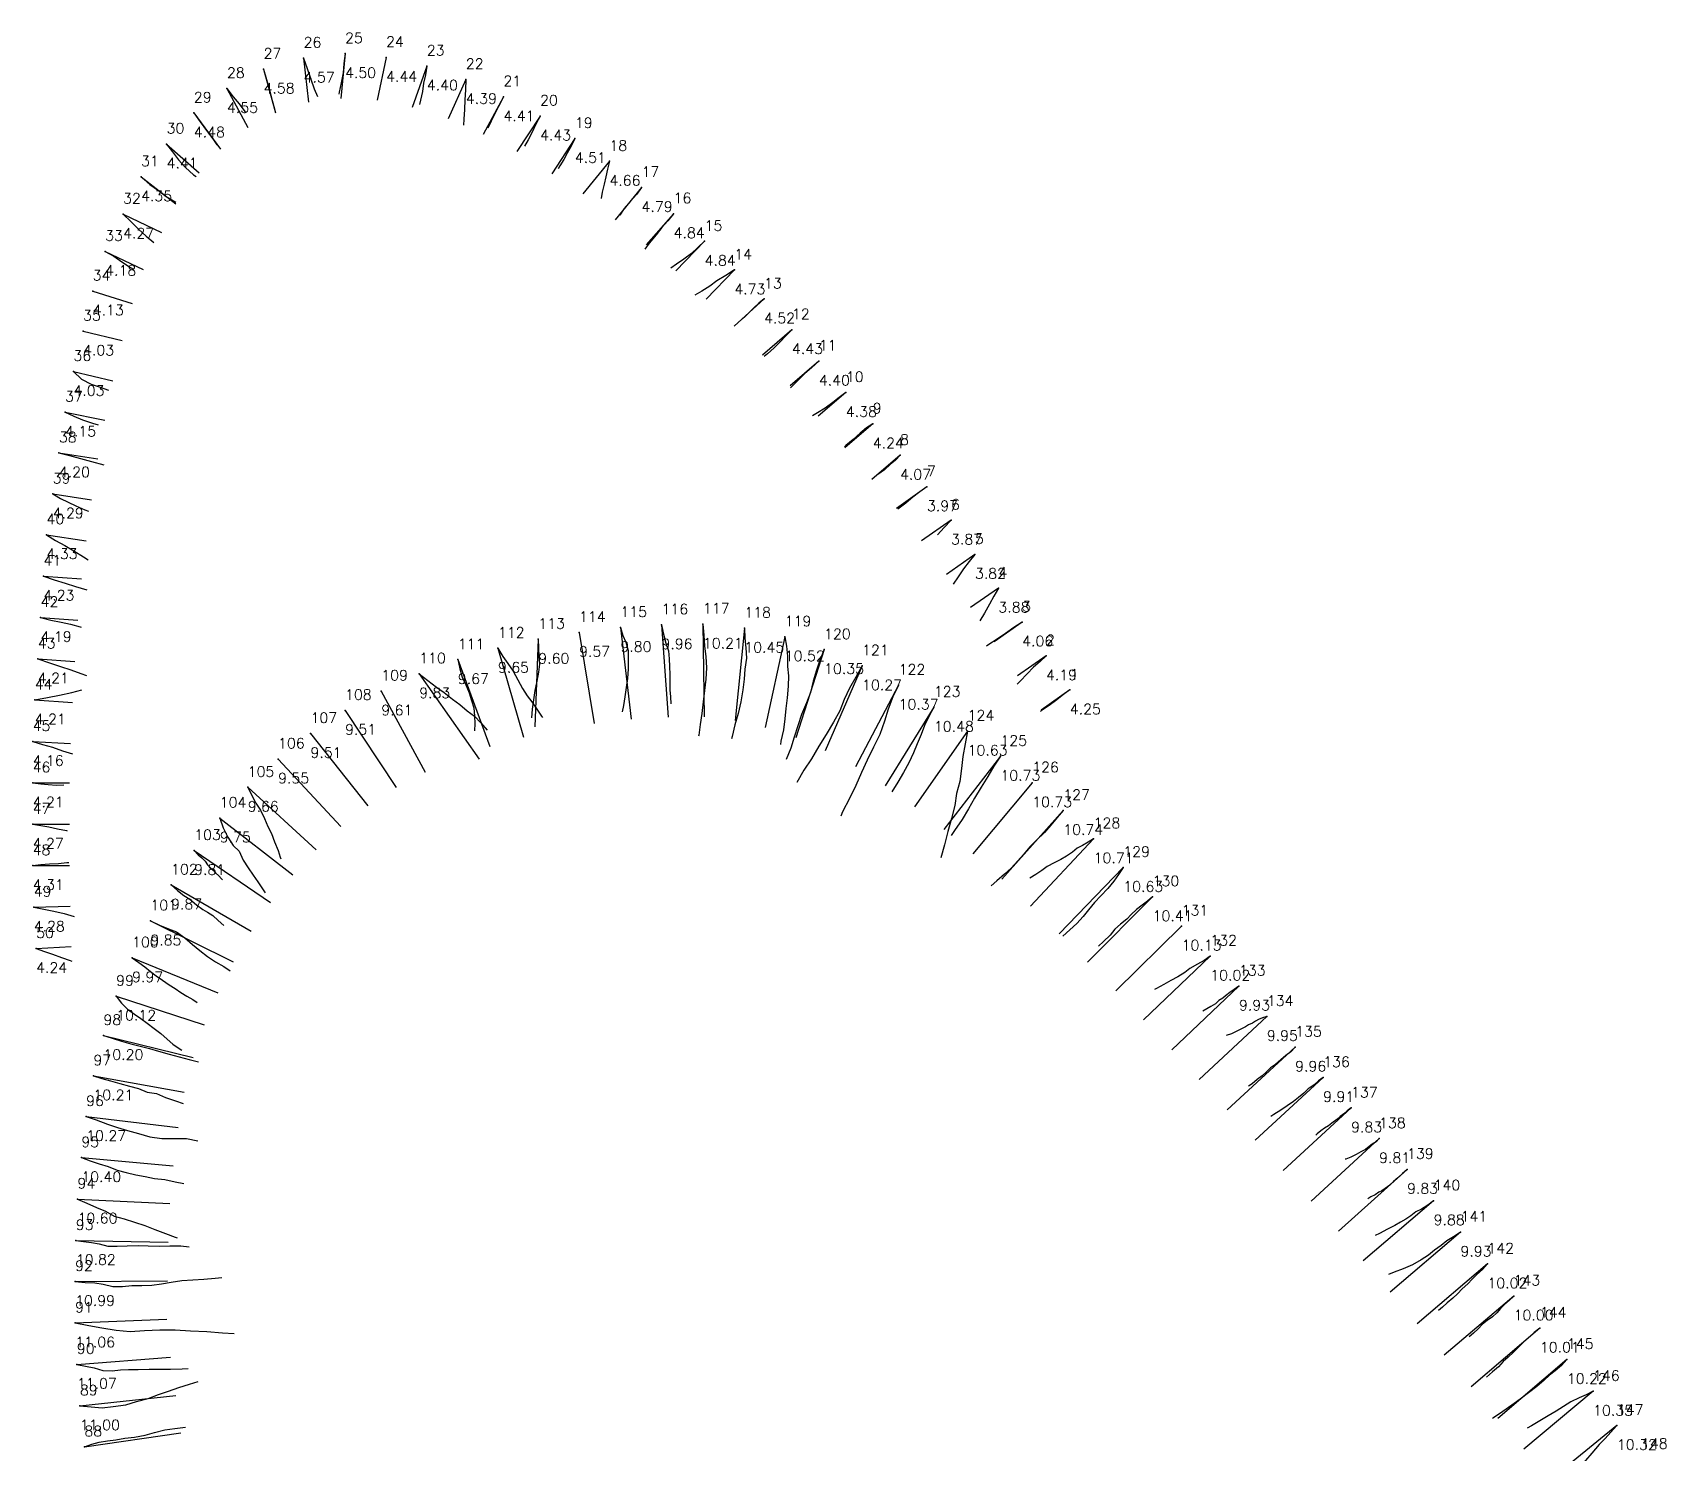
# Model space of a CAD drawing. Extents: x 748490 to 748571.2, y 8930346 to 8930429.3.
# Drawn here: x 748490.04 to 748537.37, y 8930388.13 to 8930429.3 of the extents above; entities that cross this region are included whole.
import ezdxf

# ---------------------------------------------------------------- set-up
doc = ezdxf.new("R2010")
doc.units = 0
for name, color, linetype in [('Hole', 7, 'Continuous'), ('Length', 7, 'Continuous'), ('Number', 7, 'Continuous'), ('Real Hole', 7, 'Continuous'), ('Theoretical Hole', 7, 'Continuous')]:
    doc.layers.add(name, color=color, linetype=linetype)
doc.styles.get("Standard").update_dxf_attribs({"font": 'simplex.shx'})

msp = doc.modelspace()

# ---------------------------------------------------------------- linework, layer by layer
at = {"layer": 'Hole', "color": 244, "true_color": 0x0a11ff}
for p in [(748497.89, 8930428.56, 189.59), (748499.09, 8930428.69, 189.51), (748500.28, 8930428.58, 189.49), (748496.73, 8930428.24, 189.58), (748501.46, 8930428.33, 189.48), (748495.67, 8930427.68, 189.57), (748502.59, 8930427.94, 189.52), (748503.68, 8930427.44, 189.57), (748494.71, 8930426.97, 189.52), (748504.74, 8930426.88, 189.63), (748505.75, 8930426.23, 189.77), (748493.92, 8930426.07, 189.48), (748506.75, 8930425.57, 189.95), (748493.18, 8930425.12, 189.46), (748507.68, 8930424.81, 190.13), (748492.66, 8930424.04, 189.43), (748508.61, 8930424.05, 190.23), (748492.14, 8930422.96, 189.37), (748509.51, 8930423.25, 190.26), (748510.37, 8930422.42, 190.2), (748491.78, 8930421.81, 189.37), (748511.23, 8930421.58, 190.02), (748491.5, 8930420.65, 189.31), (748512.04, 8930420.69, 189.98), (748512.82, 8930419.78, 190.01), (748491.22, 8930419.48, 189.34), (748513.6, 8930418.87, 190.03), (748490.98, 8930418.3, 189.5), (748514.38, 8930417.96, 189.92), (748490.8, 8930417.12, 189.62), (748515.17, 8930417.05, 189.78), (748490.62, 8930415.93, 189.75), (748515.95, 8930416.14, 189.71), (748516.65, 8930415.17, 189.67), (748490.44, 8930414.75, 189.82), (748517.34, 8930414.18, 189.68), (748490.35, 8930413.55, 189.78), (748518.02, 8930413.2, 189.77), (748490.27, 8930412.35, 189.8), (748507.07, 8930412.06, 189.43), (748508.26, 8930412.14, 189.59), (748509.46, 8930412.16, 189.85), (748510.66, 8930412.04, 190.1), (748518.71, 8930412.22, 189.99), (748504.69, 8930411.72, 189.22), (748505.87, 8930411.92, 189.19), (748511.83, 8930411.79, 190.17), (748490.19, 8930411.15, 189.85), (748502.36, 8930411.13, 189.3), (748503.52, 8930411.46, 189.27), (748512.97, 8930411.42, 190), (748519.4, 8930411.24, 190.16), (748501.24, 8930410.72, 189.46), (748514.07, 8930410.95, 189.92), (748500.14, 8930410.22, 189.23), (748515.13, 8930410.39, 190.02), (748520.09, 8930410.25, 190.25), (748490.1, 8930409.96, 189.88), (748499.09, 8930409.66, 189.13), (748516.15, 8930409.75, 190.13), (748490.04, 8930408.76, 189.87), (748498.09, 8930408.99, 189.15), (748517.13, 8930409.06, 190.28), (748497.15, 8930408.25, 189.17), (748518.08, 8930408.33, 190.39), (748490.04, 8930407.56, 190), (748496.27, 8930407.43, 189.28), (748519, 8930407.56, 190.39), (748490.04, 8930406.36, 190.1), (748495.46, 8930406.54, 189.37), (748519.9, 8930406.76, 190.4), (748520.78, 8930405.94, 190.37), (748494.72, 8930405.6, 189.44), (748490.04, 8930405.16, 190.18), (748521.64, 8930405.11, 190.28), (748494.05, 8930404.6, 189.5), (748490.07, 8930403.96, 190.2), (748522.49, 8930404.26, 190.06), (748493.45, 8930403.56, 189.48), (748523.33, 8930403.41, 189.76), (748490.14, 8930402.76, 190.24), (748524.16, 8930402.54, 189.66), (748492.92, 8930402.49, 189.6), (748524.99, 8930401.67, 189.56), (748492.46, 8930401.38, 189.76), (748525.8, 8930400.79, 189.58), (748492.09, 8930400.24, 189.84), (748526.62, 8930399.9, 189.6), (748491.8, 8930399.07, 189.85), (748527.43, 8930399.02, 189.55), (748491.59, 8930397.89, 189.91), (748528.24, 8930398.14, 189.46), (748529.05, 8930397.25, 189.44), (748491.45, 8930396.7, 190.05), (748529.86, 8930396.36, 189.46), (748491.34, 8930395.5, 190.25), (748530.63, 8930395.45, 189.51), (748531.41, 8930394.54, 189.56), (748491.29, 8930394.3, 190.49), (748532.19, 8930393.62, 189.65), (748491.27, 8930393.11, 190.66), (748532.95, 8930392.69, 189.64), (748491.27, 8930391.91, 190.73), (748533.71, 8930391.76, 189.66), (748491.32, 8930390.71, 190.73), (748534.49, 8930390.85, 189.88), (748535.25, 8930389.93, 190.01), (748491.41, 8930389.51, 190.64), (748535.94, 8930388.94, 190.01), (748491.54, 8930388.32, 190.48)]:
    msp.add_point(p, dxfattribs=at)
at = {"layer": 'Real Hole', "color": 1, "true_color": 0xff0000}
for points in [[(748497.89, 8930428.56, 189.59), (748497.993, 8930428.256, 188.643), (748498.095, 8930427.95, 187.696), (748498.196, 8930427.667, 186.743), (748498.289, 8930427.449, 185.874)], [(748499.09, 8930428.69, 189.51), (748499.057, 8930428.403, 188.552), (748499.037, 8930428.134, 187.59), (748498.977, 8930427.846, 186.634), (748498.918, 8930427.573, 185.674), (748498.906, 8930427.518, 185.482)], [(748496.73, 8930428.24, 189.58), (748496.819, 8930427.94, 188.63), (748496.899, 8930427.639, 187.68), (748496.978, 8930427.332, 186.731), (748497.047, 8930427.088, 185.973)], [(748501.46, 8930428.33, 189.48), (748501.423, 8930428.073, 188.514), (748501.362, 8930427.829, 187.546), (748501.336, 8930427.587, 186.577), (748501.277, 8930427.341, 185.609), (748501.245, 8930427.21, 185.127)], [(748495.67, 8930427.68, 189.57), (748495.847, 8930427.436, 188.617), (748496.026, 8930427.231, 187.654), (748496.187, 8930427.014, 186.691), (748496.204, 8930426.992, 186.595)], [(748502.59, 8930427.94, 189.52), (748502.58, 8930427.639, 188.566), (748502.566, 8930427.354, 187.608), (748502.554, 8930427.07, 186.649), (748502.536, 8930426.792, 185.689), (748502.523, 8930426.613, 185.116)], [(748503.68, 8930427.44, 189.57), (748503.534, 8930427.154, 188.623), (748503.394, 8930426.876, 187.673), (748503.265, 8930426.609, 186.718), (748503.227, 8930426.527, 186.431)], [(748494.71, 8930426.97, 189.52), (748494.89, 8930426.708, 188.572), (748495.079, 8930426.465, 187.62), (748495.256, 8930426.219, 186.667), (748495.373, 8930426.047, 185.999)], [(748504.74, 8930426.88, 189.63), (748504.621, 8930426.646, 188.665), (748504.515, 8930426.417, 187.698), (748504.4, 8930426.188, 186.731), (748504.292, 8930426.007, 185.959)], [(748505.75, 8930426.23, 189.77), (748505.641, 8930426.012, 188.8), (748505.526, 8930425.801, 187.829), (748505.429, 8930425.623, 186.85), (748505.317, 8930425.439, 185.874), (748505.268, 8930425.348, 185.385)], [(748493.92, 8930426.07, 189.48), (748494.094, 8930425.842, 188.522), (748494.268, 8930425.611, 187.565), (748494.47, 8930425.386, 186.612), (748494.702, 8930425.179, 185.661), (748494.774, 8930425.125, 185.375)], [(748506.75, 8930425.57, 189.95), (748506.695, 8930425.34, 188.978), (748506.642, 8930425.118, 188.005), (748506.595, 8930424.91, 187.028), (748506.537, 8930424.672, 186.058), (748506.507, 8930424.488, 185.178)], [(748493.18, 8930425.12, 189.46), (748493.434, 8930424.895, 188.519), (748493.688, 8930424.725, 187.567), (748493.911, 8930424.552, 186.608), (748494.192, 8930424.383, 185.663)], [(748507.68, 8930424.81, 190.13), (748507.536, 8930424.611, 189.161), (748507.365, 8930424.414, 188.195), (748507.181, 8930424.199, 187.236), (748507.05, 8930424.008, 186.366)], [(748492.66, 8930424.04, 189.43), (748492.884, 8930423.823, 188.48), (748493.11, 8930423.601, 187.531), (748493.329, 8930423.402, 186.576), (748493.553, 8930423.215, 185.725)], [(748508.61, 8930424.05, 190.23), (748508.444, 8930423.848, 189.265), (748508.266, 8930423.653, 188.3), (748508.102, 8930423.434, 187.339), (748507.898, 8930423.196, 186.389), (748507.777, 8930423.026, 185.617)], [(748492.14, 8930422.96, 189.37), (748492.391, 8930422.821, 188.412), (748492.628, 8930422.66, 187.454), (748492.879, 8930422.49, 186.501), (748492.958, 8930422.443, 186.216)], [(748509.51, 8930423.25, 190.26), (748509.309, 8930423.074, 189.296), (748509.124, 8930422.9, 188.329), (748508.905, 8930422.735, 187.367), (748508.692, 8930422.588, 186.402), (748508.526, 8930422.476, 185.731)], [(748510.37, 8930422.42, 190.2), (748510.124, 8930422.258, 189.244), (748509.866, 8930422.103, 188.291), (748509.655, 8930421.952, 187.325), (748509.425, 8930421.808, 186.362), (748509.23, 8930421.694, 185.595)], [(748511.23, 8930421.58, 190.02), (748511.081, 8930421.457, 189.039), (748510.935, 8930421.322, 188.059), (748510.799, 8930421.188, 187.077), (748510.67, 8930421.065, 186.093), (748510.607, 8930421.008, 185.601)], [(748512.04, 8930420.69, 189.98), (748511.861, 8930420.511, 189.013), (748511.688, 8930420.328, 188.045), (748511.52, 8930420.165, 187.073), (748511.331, 8930419.993, 186.106), (748511.237, 8930419.916, 185.621)], [(748512.82, 8930419.78, 190.01), (748512.614, 8930419.596, 189.049), (748512.406, 8930419.412, 188.088), (748512.204, 8930419.212, 187.13), (748512.017, 8930419.023, 186.165), (748511.998, 8930419.005, 186.069)], [(748491.22, 8930419.48, 189.34), (748491.45, 8930419.252, 188.394), (748491.737, 8930419.112, 187.446), (748491.998, 8930419.028, 186.485), (748492.239, 8930418.941, 185.622)], [(748513.6, 8930418.87, 190.03), (748513.405, 8930418.726, 189.06), (748513.225, 8930418.579, 188.087), (748513.005, 8930418.417, 187.125), (748512.783, 8930418.281, 186.16), (748512.639, 8930418.194, 185.48)], [(748490.98, 8930418.3, 189.5), (748491.232, 8930418.187, 188.539), (748491.486, 8930418.077, 187.578), (748491.777, 8930417.985, 186.626), (748491.941, 8930417.933, 186.051)], [(748514.38, 8930417.96, 189.92), (748514.195, 8930417.844, 188.944), (748514.018, 8930417.687, 187.973), (748513.812, 8930417.51, 187.01), (748513.604, 8930417.331, 186.049), (748513.563, 8930417.296, 185.856)], [(748490.8, 8930417.12, 189.62), (748491.106, 8930417.041, 188.671), (748491.422, 8930416.961, 187.726), (748491.74, 8930416.867, 186.782), (748492.106, 8930416.775, 185.856)], [(748515.17, 8930417.05, 189.78), (748515.035, 8930416.909, 188.799), (748514.884, 8930416.779, 187.819), (748514.725, 8930416.631, 186.843), (748514.558, 8930416.513, 185.864), (748514.543, 8930416.5, 185.766)], [(748490.62, 8930415.93, 189.75), (748490.844, 8930415.802, 188.784), (748491.066, 8930415.689, 187.815), (748491.286, 8930415.589, 186.845), (748491.552, 8930415.471, 185.888), (748491.657, 8930415.427, 185.505)], [(748515.95, 8930416.14, 189.71), (748515.748, 8930415.99, 188.742), (748515.54, 8930415.835, 187.776), (748515.335, 8930415.667, 186.812), (748515.105, 8930415.487, 185.856)], [(748516.65, 8930415.17, 189.67), (748516.451, 8930414.959, 188.713), (748516.258, 8930414.75, 187.754)], [(748490.44, 8930414.75, 189.82), (748490.706, 8930414.58, 188.871), (748490.974, 8930414.433, 187.919), (748491.234, 8930414.279, 186.966), (748491.51, 8930414.113, 186.019), (748491.651, 8930414.026, 185.547)], [(748517.34, 8930414.18, 189.68), (748517.176, 8930413.97, 188.716), (748517.008, 8930413.76, 187.753), (748516.858, 8930413.532, 186.791), (748516.707, 8930413.316, 185.93)], [(748490.35, 8930413.55, 189.78), (748490.665, 8930413.443, 188.837), (748490.984, 8930413.344, 187.894), (748491.279, 8930413.251, 186.943), (748491.609, 8930413.151, 186.005)], [(748518.02, 8930413.2, 189.77), (748517.888, 8930412.967, 188.807), (748517.76, 8930412.732, 187.843), (748517.616, 8930412.474, 186.888), (748517.487, 8930412.257, 186.024)], [(748490.27, 8930412.35, 189.8), (748490.57, 8930412.275, 188.849), (748490.862, 8930412.217, 187.894), (748491.14, 8930412.156, 186.936), (748491.42, 8930412.076, 185.979), (748491.449, 8930412.068, 185.884)], [(748507.07, 8930412.06, 189.43), (748507.143, 8930411.829, 188.46), (748507.225, 8930411.631, 187.483), (748507.29, 8930411.395, 186.514), (748507.298, 8930411.123, 185.551), (748507.292, 8930410.863, 184.586), (748507.273, 8930410.587, 183.625), (748507.237, 8930410.32, 182.662), (748507.195, 8930410.054, 181.699), (748507.156, 8930409.804, 180.731), (748507.121, 8930409.613, 180.059)], [(748508.26, 8930412.14, 189.59), (748508.314, 8930411.866, 188.63), (748508.382, 8930411.602, 187.668), (748508.458, 8930411.388, 186.694), (748508.483, 8930411.154, 185.722), (748508.496, 8930410.93, 184.747), (748508.499, 8930410.698, 183.775), (748508.503, 8930410.475, 182.8), (748508.505, 8930410.254, 181.825), (748508.517, 8930410.052, 180.845), (748508.531, 8930409.853, 179.865)], [(748509.46, 8930412.16, 189.85), (748509.488, 8930411.841, 188.903), (748509.502, 8930411.517, 187.957), (748509.548, 8930411.216, 187.004), (748509.56, 8930410.894, 186.058), (748509.541, 8930410.559, 185.115), (748509.503, 8930410.235, 184.17), (748509.47, 8930409.907, 183.226), (748509.43, 8930409.573, 182.284), (748509.382, 8930409.247, 181.34), (748509.339, 8930408.944, 180.388), (748509.335, 8930408.914, 180.293)], [(748510.66, 8930412.04, 190.1), (748510.672, 8930411.755, 189.142), (748510.706, 8930411.471, 188.183), (748510.721, 8930411.175, 187.228), (748510.672, 8930410.855, 186.282), (748510.654, 8930410.567, 185.325), (748510.617, 8930410.251, 184.377), (748510.554, 8930409.905, 183.44), (748510.484, 8930409.573, 182.5), (748510.386, 8930409.245, 181.56), (748510.309, 8930408.902, 180.624), (748510.292, 8930408.838, 180.435)], [(748518.71, 8930412.22, 189.99), (748518.468, 8930412.058, 189.033), (748518.224, 8930411.89, 188.078), (748517.984, 8930411.721, 187.122), (748517.74, 8930411.567, 186.165), (748517.673, 8930411.524, 185.876)], [(748504.69, 8930411.72, 189.22), (748504.693, 8930411.458, 188.255), (748504.706, 8930411.221, 187.283), (748504.72, 8930410.995, 186.309), (748504.694, 8930410.77, 185.336), (748504.65, 8930410.51, 184.371), (748504.591, 8930410.237, 183.411), (748504.546, 8930409.964, 182.45), (748504.511, 8930409.696, 181.487), (748504.491, 8930409.442, 180.624)], [(748511.83, 8930411.79, 190.17), (748511.878, 8930411.515, 189.21), (748511.908, 8930411.23, 188.252), (748511.91, 8930410.935, 187.296), (748511.94, 8930410.662, 186.335), (748511.925, 8930410.36, 185.382), (748511.899, 8930410.025, 184.44), (748511.859, 8930409.71, 183.491), (748511.829, 8930409.411, 182.537), (748511.79, 8930409.093, 181.59), (748511.721, 8930408.771, 180.646), (748511.703, 8930408.669, 180.364)], [(748490.19, 8930411.15, 189.85), (748490.53, 8930411.037, 188.916), (748490.851, 8930410.932, 187.975), (748491.141, 8930410.831, 187.024), (748491.434, 8930410.73, 186.073), (748491.595, 8930410.673, 185.603)], [(748502.36, 8930411.13, 189.3), (748502.414, 8930410.862, 188.338), (748502.487, 8930410.62, 187.37), (748502.589, 8930410.404, 186.399), (748502.683, 8930410.168, 185.432), (748502.752, 8930409.942, 184.461), (748502.824, 8930409.73, 183.486), (748502.838, 8930409.496, 182.514), (748502.852, 8930409.282, 181.537), (748502.844, 8930409.063, 180.562)], [(748503.52, 8930411.46, 189.27), (748503.661, 8930411.222, 188.309), (748503.811, 8930411.017, 187.342), (748503.96, 8930410.799, 186.377), (748504.099, 8930410.542, 185.421), (748504.234, 8930410.292, 184.462), (748504.367, 8930410.078, 183.494), (748504.507, 8930409.902, 182.52), (748504.644, 8930409.695, 181.551), (748504.779, 8930409.493, 180.581), (748504.809, 8930409.449, 180.389)], [(748512.97, 8930411.42, 190), (748512.85, 8930411.118, 189.054), (748512.747, 8930410.823, 188.104), (748512.654, 8930410.502, 187.162), (748512.58, 8930410.18, 186.218), (748512.457, 8930409.877, 185.273), (748512.315, 8930409.538, 184.343), (748512.206, 8930409.216, 183.403), (748512.1, 8930408.885, 182.465), (748512.002, 8930408.567, 181.522), (748511.874, 8930408.232, 180.588)], [(748519.4, 8930411.24, 190.16), (748519.231, 8930411.075, 189.188), (748519.039, 8930410.911, 188.221), (748518.856, 8930410.718, 187.257), (748518.65, 8930410.501, 186.302), (748518.569, 8930410.42, 185.919)], [(748501.24, 8930410.72, 189.46), (748501.487, 8930410.528, 188.51), (748501.739, 8930410.336, 187.562), (748501.962, 8930410.176, 186.6), (748502.204, 8930409.985, 185.649), (748502.415, 8930409.827, 184.684), (748502.631, 8930409.645, 183.725), (748502.837, 8930409.489, 182.759), (748503.026, 8930409.3, 181.795), (748503.206, 8930409.086, 180.835)], [(748514.07, 8930410.95, 189.92), (748513.889, 8930410.626, 188.991), (748513.709, 8930410.298, 188.064), (748513.554, 8930409.977, 187.13), (748513.428, 8930409.643, 186.196), (748513.239, 8930409.321, 185.268), (748513.032, 8930408.964, 184.357), (748512.822, 8930408.619, 183.442), (748512.601, 8930408.26, 182.536), (748512.388, 8930407.93, 181.616), (748512.177, 8930407.57, 180.707)], [(748490.1, 8930409.96, 189.88), (748490.466, 8930410.029, 188.952), (748490.82, 8930410.099, 188.019), (748491.179, 8930410.179, 187.09), (748491.461, 8930410.258, 186.345)], [(748515.13, 8930410.39, 190.02), (748514.964, 8930410.053, 189.093), (748514.831, 8930409.696, 188.169), (748514.724, 8930409.345, 187.239), (748514.585, 8930408.959, 186.326), (748514.398, 8930408.597, 185.413), (748514.217, 8930408.217, 184.506), (748514.058, 8930407.856, 183.587), (748513.892, 8930407.483, 182.674), (748513.707, 8930407.103, 181.768), (748513.507, 8930406.715, 180.868), (748513.451, 8930406.598, 180.598)], [(748520.09, 8930410.25, 190.25), (748519.902, 8930410.121, 189.276), (748519.71, 8930409.964, 188.308), (748519.49, 8930409.805, 187.345), (748519.257, 8930409.642, 186.386), (748519.236, 8930409.626, 186.29)], [(748516.15, 8930409.75, 190.13), (748516.005, 8930409.486, 189.177), (748515.878, 8930409.219, 188.221), (748515.784, 8930408.961, 187.26), (748515.665, 8930408.69, 186.304), (748515.56, 8930408.43, 185.345), (748515.427, 8930408.139, 184.397), (748515.267, 8930407.859, 183.45), (748515.104, 8930407.583, 182.503), (748514.93, 8930407.299, 181.56)], [(748490.04, 8930408.76, 189.87), (748490.326, 8930408.675, 188.916), (748490.616, 8930408.593, 187.962), (748490.901, 8930408.487, 187.009), (748491.194, 8930408.401, 186.057)], [(748517.13, 8930409.06, 190.28), (748517.055, 8930408.691, 189.353), (748516.987, 8930408.323, 188.426), (748516.952, 8930407.974, 187.49), (748516.899, 8930407.599, 186.564), (748516.805, 8930407.246, 185.633), (748516.756, 8930406.906, 184.694), (748516.659, 8930406.526, 183.774), (748516.556, 8930406.145, 182.856), (748516.457, 8930405.763, 181.936), (748516.349, 8930405.384, 181.018)], [(748518.08, 8930408.33, 190.39), (748517.887, 8930408.041, 189.452), (748517.718, 8930407.743, 188.513), (748517.517, 8930407.437, 187.582), (748517.33, 8930407.117, 186.653), (748517.159, 8930406.805, 185.719), (748516.967, 8930406.494, 184.788), (748516.752, 8930406.183, 183.862), (748516.656, 8930406.029, 183.396)], [(748490.04, 8930407.56, 190), (748490.275, 8930407.529, 189.028), (748490.487, 8930407.513, 188.051), (748490.73, 8930407.497, 187.081), (748490.944, 8930407.503, 186.207)], [(748496.27, 8930407.43, 189.28), (748496.388, 8930407.197, 188.315), (748496.509, 8930406.968, 187.349), (748496.641, 8930406.77, 186.378), (748496.753, 8930406.527, 185.414), (748496.855, 8930406.291, 184.447), (748496.959, 8930406.087, 183.474), (748497.048, 8930405.855, 182.506), (748497.15, 8930405.596, 181.545), (748497.213, 8930405.404, 180.566), (748497.229, 8930405.36, 180.371)], [(748490.04, 8930406.36, 190.1), (748490.272, 8930406.324, 189.128), (748490.506, 8930406.281, 188.157), (748490.763, 8930406.228, 187.192), (748491.016, 8930406.178, 186.226), (748491.041, 8930406.173, 186.129)], [(748495.46, 8930406.54, 189.37), (748495.555, 8930406.258, 188.415), (748495.698, 8930405.985, 187.464), (748495.847, 8930405.746, 186.505), (748496.021, 8930405.576, 185.534), (748496.142, 8930405.315, 184.577), (748496.283, 8930405.098, 183.611), (748496.428, 8930404.889, 182.644), (748496.563, 8930404.689, 181.673), (748496.716, 8930404.455, 180.713), (748496.779, 8930404.368, 180.328)], [(748519.9, 8930406.76, 190.4), (748519.72, 8930406.553, 189.438), (748519.54, 8930406.337, 188.479), (748519.358, 8930406.119, 187.52), (748519.126, 8930405.9, 186.572), (748518.936, 8930405.701, 185.611), (748518.752, 8930405.485, 184.652), (748518.582, 8930405.295, 183.685), (748518.394, 8930405.09, 182.724), (748518.197, 8930404.909, 181.761), (748517.978, 8930404.72, 180.803), (748517.815, 8930404.579, 180.033)], [(748520.78, 8930405.94, 190.37), (748520.62, 8930405.842, 189.388), (748520.456, 8930405.748, 188.406), (748520.298, 8930405.668, 187.422), (748520.164, 8930405.551, 186.438), (748519.996, 8930405.433, 185.459), (748519.829, 8930405.336, 184.478), (748519.632, 8930405.239, 183.502), (748519.438, 8930405.135, 182.527), (748519.282, 8930405.015, 181.546), (748519.102, 8930404.899, 180.569), (748518.933, 8930404.798, 179.691)], [(748494.72, 8930405.6, 189.44), (748494.836, 8930405.477, 188.454), (748494.945, 8930405.386, 187.465), (748495.042, 8930405.289, 186.474), (748495.103, 8930405.187, 185.481), (748495.2, 8930405.092, 184.49), (748495.275, 8930405.023, 183.496), (748495.334, 8930404.95, 182.5), (748495.429, 8930404.864, 181.508), (748495.513, 8930404.776, 180.516), (748495.54, 8930404.751, 180.218)], [(748490.04, 8930405.16, 190.18), (748490.281, 8930405.192, 189.21), (748490.53, 8930405.212, 188.242), (748490.785, 8930405.222, 187.275), (748491.034, 8930405.249, 186.307), (748491.091, 8930405.256, 186.115)], [(748521.64, 8930405.11, 190.28), (748521.504, 8930404.904, 189.311), (748521.366, 8930404.707, 188.34), (748521.189, 8930404.495, 187.379), (748520.989, 8930404.282, 186.423), (748520.804, 8930404.092, 185.459), (748520.632, 8930403.88, 184.497), (748520.472, 8930403.687, 183.529), (748520.292, 8930403.488, 182.565), (748520.093, 8930403.305, 181.602), (748519.89, 8930403.12, 180.641)], [(748494.05, 8930404.6, 189.5), (748494.238, 8930404.44, 188.531), (748494.423, 8930404.292, 187.559), (748494.597, 8930404.187, 186.58), (748494.79, 8930404.027, 185.612), (748494.971, 8930403.89, 184.638), (748495.108, 8930403.808, 183.651), (748495.257, 8930403.713, 182.667), (748495.412, 8930403.574, 181.689), (748495.576, 8930403.428, 180.713)], [(748490.07, 8930403.96, 190.2), (748490.364, 8930403.903, 189.246), (748490.651, 8930403.846, 188.29), (748490.95, 8930403.772, 187.338), (748491.238, 8930403.687, 186.384)], [(748522.49, 8930404.26, 190.06), (748522.34, 8930404.132, 189.08), (748522.187, 8930404.011, 188.099), (748522.026, 8930403.891, 187.119), (748521.871, 8930403.742, 186.143), (748521.739, 8930403.607, 185.161), (748521.561, 8930403.46, 184.188), (748521.397, 8930403.317, 183.212), (748521.26, 8930403.149, 182.235), (748521.062, 8930402.958, 181.274), (748520.922, 8930402.828, 180.497)], [(748493.45, 8930403.56, 189.48), (748493.717, 8930403.437, 188.524), (748493.973, 8930403.333, 187.563), (748494.203, 8930403.239, 186.594), (748494.452, 8930403.065, 185.642), (748494.675, 8930402.88, 184.684), (748494.887, 8930402.701, 183.724), (748495.102, 8930402.531, 182.762), (748495.335, 8930402.376, 181.802), (748495.576, 8930402.238, 180.842), (748495.76, 8930402.116, 180.073)], [(748490.14, 8930402.76, 190.24), (748490.381, 8930402.67, 189.274), (748490.615, 8930402.591, 188.305), (748490.878, 8930402.495, 187.345), (748491.131, 8930402.413, 186.381), (748491.178, 8930402.39, 186.188)], [(748524.16, 8930402.54, 189.66), (748523.987, 8930402.412, 188.683), (748523.788, 8930402.306, 187.709), (748523.569, 8930402.183, 186.741), (748523.418, 8930402.067, 185.759), (748523.221, 8930401.943, 184.787), (748523.014, 8930401.828, 183.816), (748522.814, 8930401.715, 182.842), (748522.603, 8930401.602, 181.871), (748522.548, 8930401.571, 181.578)], [(748492.92, 8930402.49, 189.6), (748493.116, 8930402.354, 188.629), (748493.292, 8930402.228, 187.653), (748493.455, 8930402.09, 186.676), (748493.622, 8930401.971, 185.697), (748493.798, 8930401.84, 184.721), (748493.993, 8930401.704, 183.75), (748494.171, 8930401.601, 182.771), (748494.33, 8930401.489, 181.79), (748494.503, 8930401.38, 180.812), (748494.681, 8930401.281, 179.832), (748494.808, 8930401.196, 179.047)], [(748524.99, 8930401.67, 189.56), (748524.854, 8930401.567, 188.575), (748524.723, 8930401.482, 187.587), (748524.605, 8930401.392, 186.598), (748524.526, 8930401.317, 185.604), (748524.407, 8930401.249, 184.613), (748524.307, 8930401.159, 183.623), (748524.177, 8930401.081, 182.634), (748524.059, 8930401.008, 181.644), (748523.94, 8930400.947, 180.653)], [(748492.46, 8930401.38, 189.76), (748492.617, 8930401.179, 188.793), (748492.787, 8930401.004, 187.823), (748492.987, 8930400.854, 186.855), (748493.172, 8930400.734, 185.88), (748493.359, 8930400.594, 184.907), (748493.564, 8930400.438, 183.941), (748493.749, 8930400.295, 182.969), (748493.941, 8930400.136, 182), (748494.102, 8930399.988, 181.025), (748494.317, 8930399.839, 180.059), (748494.363, 8930399.811, 179.867)], [(748525.8, 8930400.79, 189.58), (748525.67, 8930400.749, 188.589), (748525.554, 8930400.707, 187.597), (748525.466, 8930400.654, 186.602), (748525.38, 8930400.593, 185.608), (748525.263, 8930400.544, 184.616), (748525.177, 8930400.493, 183.621), (748525.064, 8930400.432, 182.629), (748524.93, 8930400.365, 181.641), (748524.772, 8930400.287, 180.656), (748524.624, 8930400.243, 179.871)], [(748492.09, 8930400.24, 189.84), (748492.345, 8930400.164, 188.876), (748492.618, 8930400.071, 187.918), (748492.883, 8930399.999, 186.957), (748493.151, 8930399.929, 185.996), (748493.425, 8930399.863, 185.037), (748493.688, 8930399.781, 184.075), (748493.99, 8930399.698, 183.126), (748494.284, 8930399.623, 182.173), (748494.573, 8930399.545, 181.219), (748494.842, 8930399.474, 180.258)], [(748526.62, 8930399.9, 189.6), (748526.489, 8930399.77, 188.617), (748526.348, 8930399.656, 187.634), (748526.199, 8930399.533, 186.653), (748526.053, 8930399.402, 185.672), (748525.904, 8930399.298, 184.689), (748525.782, 8930399.181, 183.703), (748525.659, 8930399.073, 182.717), (748525.522, 8930398.959, 181.733), (748525.376, 8930398.837, 180.751), (748525.269, 8930398.77, 180.164)], [(748491.8, 8930399.07, 189.85), (748492.039, 8930398.994, 188.882), (748492.295, 8930398.924, 187.918), (748492.562, 8930398.848, 186.957), (748492.846, 8930398.771, 186.001), (748493.105, 8930398.705, 185.038), (748493.358, 8930398.601, 184.076), (748493.629, 8930398.557, 183.114), (748493.889, 8930398.446, 182.155), (748494.176, 8930398.347, 181.202), (748494.397, 8930398.268, 180.438)], [(748527.43, 8930399.02, 189.55), (748527.294, 8930398.922, 188.564), (748527.169, 8930398.813, 187.578), (748526.993, 8930398.695, 186.601), (748526.866, 8930398.569, 185.617), (748526.719, 8930398.44, 184.636), (748526.573, 8930398.326, 183.653), (748526.389, 8930398.203, 182.678), (748526.199, 8930398.073, 181.705), (748526.001, 8930397.953, 180.732), (748525.913, 8930397.891, 180.244)], [(748491.59, 8930397.89, 189.91), (748491.884, 8930397.792, 188.959), (748492.205, 8930397.671, 188.02), (748492.502, 8930397.572, 187.07), (748492.79, 8930397.489, 186.116), (748493.102, 8930397.397, 185.171), (748493.439, 8930397.302, 184.234), (748493.786, 8930397.259, 183.297), (748494.14, 8930397.256, 182.362), (748494.495, 8930397.253, 181.427), (748494.826, 8930397.186, 180.592)], [(748528.24, 8930398.14, 189.46), (748528.127, 8930398.055, 188.47), (748528.03, 8930397.973, 187.478), (748527.924, 8930397.895, 186.487), (748527.825, 8930397.8, 185.496), (748527.684, 8930397.696, 184.512), (748527.586, 8930397.626, 183.519), (748527.469, 8930397.549, 182.529), (748527.358, 8930397.475, 181.538), (748527.261, 8930397.392, 180.546), (748527.214, 8930397.354, 180.151)], [(748529.05, 8930397.25, 189.44), (748528.963, 8930397.162, 188.448), (748528.852, 8930397.086, 187.457), (748528.764, 8930397.021, 186.463), (748528.66, 8930396.939, 185.472), (748528.523, 8930396.867, 184.484), (748528.385, 8930396.786, 183.496), (748528.23, 8930396.711, 182.512), (748528.085, 8930396.658, 181.524), (748528.071, 8930396.652, 181.425)], [(748491.45, 8930396.7, 190.05), (748491.71, 8930396.608, 189.089), (748491.97, 8930396.518, 188.127), (748492.223, 8930396.44, 187.163), (748492.488, 8930396.334, 186.205), (748492.748, 8930396.265, 185.241), (748493.026, 8930396.198, 184.283), (748493.299, 8930396.149, 183.323), (748493.574, 8930396.099, 182.362), (748493.869, 8930396.064, 181.408), (748494.17, 8930396.001, 180.456), (748494.418, 8930395.952, 179.697)], [(748529.86, 8930396.36, 189.46), (748529.731, 8930396.241, 188.476), (748529.594, 8930396.111, 187.493), (748529.467, 8930396.011, 186.507), (748529.337, 8930395.882, 185.524), (748529.225, 8930395.802, 184.533), (748529.126, 8930395.741, 183.54), (748529.042, 8930395.696, 182.544), (748528.933, 8930395.626, 181.553), (748528.809, 8930395.561, 180.563), (748528.721, 8930395.505, 179.871)], [(748491.34, 8930395.5, 190.25), (748491.613, 8930395.376, 189.296), (748491.887, 8930395.258, 188.342), (748492.148, 8930395.146, 187.383), (748492.403, 8930395.005, 186.426), (748492.69, 8930394.931, 185.471), (748492.989, 8930394.828, 184.522), (748493.289, 8930394.737, 183.573), (748493.577, 8930394.621, 182.622), (748493.884, 8930394.503, 181.678), (748494.172, 8930394.391, 180.727), (748494.231, 8930394.372, 180.537)], [(748530.63, 8930395.45, 189.51), (748530.464, 8930395.319, 188.533), (748530.283, 8930395.211, 187.555), (748530.116, 8930395.127, 186.573), (748529.975, 8930395.018, 185.589), (748529.827, 8930394.913, 184.605), (748529.67, 8930394.831, 183.621), (748529.506, 8930394.736, 182.639), (748529.299, 8930394.631, 181.667), (748529.065, 8930394.505, 180.703), (748528.937, 8930394.44, 180.12)], [(748531.41, 8930394.54, 189.56), (748531.206, 8930394.406, 188.59), (748531.014, 8930394.291, 187.615), (748530.847, 8930394.152, 186.64), (748530.655, 8930394.02, 185.667), (748530.483, 8930393.872, 184.693), (748530.274, 8930393.737, 183.724), (748530.019, 8930393.593, 182.768), (748529.744, 8930393.48, 181.813), (748529.488, 8930393.378, 180.852), (748529.321, 8930393.315, 180.28)], [(748491.29, 8930394.3, 190.49), (748491.517, 8930394.27, 189.517), (748491.746, 8930394.242, 188.544), (748491.971, 8930394.201, 187.57), (748492.219, 8930394.134, 186.604), (748492.49, 8930394.139, 185.641), (748492.78, 8930394.146, 184.684), (748493.092, 8930394.15, 183.734), (748493.387, 8930394.14, 182.778), (748493.705, 8930394.132, 181.831), (748494.016, 8930394.143, 180.88), (748494.336, 8930394.14, 179.933), (748494.57, 8930394.119, 179.273)], [(748532.19, 8930393.62, 189.65), (748532.042, 8930393.461, 188.674), (748531.883, 8930393.318, 187.697), (748531.752, 8930393.181, 186.715), (748531.618, 8930393.042, 185.734), (748531.458, 8930392.898, 184.757), (748531.325, 8930392.758, 183.776), (748531.188, 8930392.627, 182.794), (748531.019, 8930392.488, 181.818), (748530.883, 8930392.371, 180.835), (748530.775, 8930392.271, 180.15)], [(748491.27, 8930393.11, 190.66), (748491.557, 8930393.085, 189.702), (748491.84, 8930393.071, 188.743), (748492.084, 8930393.036, 187.774), (748492.367, 8930392.966, 186.818), (748492.638, 8930392.967, 185.855), (748492.91, 8930392.994, 184.893), (748493.203, 8930392.991, 183.937), (748493.492, 8930393.009, 182.98), (748493.772, 8930393.042, 182.021), (748494.056, 8930393.092, 181.063), (748494.361, 8930393.142, 180.112), (748494.678, 8930393.163, 179.164), (748495.001, 8930393.177, 178.217), (748495.323, 8930393.208, 177.271), (748495.523, 8930393.23, 176.706)], [(748532.95, 8930392.69, 189.64), (748532.822, 8930392.563, 188.656), (748532.694, 8930392.451, 187.671), (748532.568, 8930392.33, 186.686), (748532.458, 8930392.203, 185.701), (748532.332, 8930392.087, 184.715), (748532.181, 8930391.976, 183.733), (748532.049, 8930391.876, 182.747), (748531.925, 8930391.742, 181.764), (748531.79, 8930391.609, 180.782), (748531.663, 8930391.504, 179.897)], [(748491.27, 8930391.91, 190.73), (748491.663, 8930391.833, 189.813), (748492.047, 8930391.768, 188.893), (748492.458, 8930391.698, 187.984), (748492.865, 8930391.665, 187.071), (748493.277, 8930391.689, 186.16), (748493.726, 8930391.706, 185.267), (748494.164, 8930391.706, 184.368), (748494.617, 8930391.679, 183.476), (748495.083, 8930391.664, 182.592), (748495.538, 8930391.625, 181.702), (748495.88, 8930391.603, 181.092)], [(748533.71, 8930391.76, 189.66), (748533.545, 8930391.637, 188.681), (748533.412, 8930391.503, 187.699), (748533.229, 8930391.347, 186.729), (748533.083, 8930391.199, 185.751), (748532.933, 8930391.05, 184.773), (748532.788, 8930390.919, 183.793), (748532.647, 8930390.79, 182.811), (748532.507, 8930390.637, 181.833), (748532.333, 8930390.494, 180.858), (748532.166, 8930390.338, 179.885)], [(748491.32, 8930390.71, 190.73), (748491.574, 8930390.656, 189.764), (748491.823, 8930390.607, 188.797), (748492.071, 8930390.533, 187.831), (748492.347, 8930390.518, 186.87), (748492.587, 8930390.549, 185.9), (748492.821, 8930390.562, 184.928), (748493.096, 8930390.559, 183.966), (748493.42, 8930390.566, 183.02), (748493.731, 8930390.566, 182.07), (748494.033, 8930390.568, 181.117), (748494.371, 8930390.58, 180.175), (748494.541, 8930390.588, 179.705)], [(748534.49, 8930390.85, 189.88), (748534.339, 8930390.674, 188.907), (748534.153, 8930390.523, 187.936), (748533.992, 8930390.399, 186.957), (748533.833, 8930390.248, 185.982), (748533.62, 8930390.064, 185.022), (748533.384, 8930389.886, 184.067), (748533.138, 8930389.7, 183.115), (748532.895, 8930389.527, 182.161), (748532.636, 8930389.348, 181.212), (748532.365, 8930389.16, 180.268), (748532.337, 8930389.141, 180.174)], [(748491.41, 8930389.51, 190.64), (748491.731, 8930389.484, 189.693), (748492.054, 8930389.454, 188.747), (748492.374, 8930389.485, 187.8), (748492.738, 8930389.538, 186.871), (748493.053, 8930389.635, 185.926), (748493.391, 8930389.724, 184.989), (748493.686, 8930389.832, 184.04), (748493.975, 8930389.934, 183.088), (748494.272, 8930390.036, 182.139), (748494.586, 8930390.132, 181.194), (748494.832, 8930390.211, 180.437)], [(748535.25, 8930389.93, 190.01), (748535.05, 8930389.827, 189.036), (748534.847, 8930389.741, 188.06), (748534.609, 8930389.626, 187.096), (748534.389, 8930389.486, 186.131), (748534.178, 8930389.356, 185.162), (748533.945, 8930389.221, 184.198), (748533.707, 8930389.073, 183.239), (748533.466, 8930388.928, 182.279), (748533.345, 8930388.858, 181.799)], [(748491.54, 8930388.32, 190.48), (748491.754, 8930388.401, 189.507), (748491.97, 8930388.458, 188.532), (748492.211, 8930388.492, 187.562), (748492.453, 8930388.523, 186.592), (748492.711, 8930388.574, 185.627), (748492.99, 8930388.604, 184.667), (748493.301, 8930388.657, 183.719), (748493.574, 8930388.739, 182.76), (748493.865, 8930388.809, 181.806), (748494.163, 8930388.856, 180.853), (748494.469, 8930388.89, 179.901)], [(748535.94, 8930388.94, 190.01), (748535.766, 8930388.741, 189.046), (748535.601, 8930388.56, 188.076), (748535.425, 8930388.384, 187.107), (748535.218, 8930388.141, 186.16), (748535.029, 8930387.922, 185.202), (748534.793, 8930387.69, 184.259), (748534.595, 8930387.461, 183.306), (748534.403, 8930387.23, 182.352), (748534.2, 8930386.993, 181.402), (748533.995, 8930386.785, 180.551)]]:
    msp.add_polyline3d(points, dxfattribs=at)
at = {"layer": 'Theoretical Hole', "color": 244, "true_color": 0x0a11ff}
for p, q in [((748497.89, 8930428.56, 189.59), (748498.027, 8930427.286, 185.203)), ((748499.09, 8930428.69, 189.51), (748498.973, 8930427.392, 185.203)), ((748500.28, 8930428.58, 189.49), (748500.023, 8930427.336, 185.235)), ((748496.73, 8930428.24, 189.58), (748497.072, 8930426.97, 185.193)), ((748501.46, 8930428.33, 189.48), (748501.04, 8930427.13, 185.268)), ((748495.67, 8930427.68, 189.57), (748496.27, 8930426.549, 185.204)), ((748502.59, 8930427.94, 189.52), (748502.076, 8930426.802, 185.311)), ((748503.68, 8930427.44, 189.57), (748503.097, 8930426.343, 185.339)), ((748494.71, 8930426.97, 189.52), (748495.482, 8930425.922, 185.233)), ((748504.74, 8930426.88, 189.63), (748504.068, 8930425.849, 185.374)), ((748505.75, 8930426.23, 189.77), (748505.079, 8930425.21, 185.428)), ((748493.92, 8930426.07, 189.48), (748494.868, 8930425.237, 185.254)), ((748506.75, 8930425.57, 189.95), (748505.977, 8930424.627, 185.452)), ((748493.18, 8930425.12, 189.46), (748494.189, 8930424.332, 185.303)), ((748507.68, 8930424.81, 190.13), (748506.913, 8930423.874, 185.496)), ((748492.66, 8930424.04, 189.43), (748493.776, 8930423.507, 185.343)), ((748508.61, 8930424.05, 190.23), (748507.813, 8930423.15, 185.542)), ((748492.14, 8930422.96, 189.37), (748493.246, 8930422.432, 185.374)), ((748509.51, 8930423.25, 190.26), (748508.679, 8930422.391, 185.57)), ((748510.37, 8930422.42, 190.2), (748509.549, 8930421.571, 185.62)), ((748491.78, 8930421.81, 189.37), (748492.918, 8930421.447, 185.416)), ((748511.23, 8930421.58, 190.02), (748510.364, 8930420.796, 185.654)), ((748491.5, 8930420.65, 189.31), (748492.634, 8930420.38, 185.452)), ((748512.04, 8930420.69, 189.98), (748511.181, 8930419.951, 185.697)), ((748512.82, 8930419.78, 190.01), (748511.992, 8930419.067, 185.748)), ((748491.22, 8930419.48, 189.34), (748492.358, 8930419.209, 185.484)), ((748513.6, 8930418.87, 190.03), (748512.798, 8930418.18, 185.78)), ((748490.98, 8930418.3, 189.5), (748492.13, 8930418.064, 185.519)), ((748514.38, 8930417.96, 189.92), (748513.575, 8930417.267, 185.815)), ((748490.8, 8930417.12, 189.62), (748491.93, 8930416.947, 185.578)), ((748515.17, 8930417.05, 189.78), (748514.357, 8930416.351, 185.854)), ((748490.62, 8930415.93, 189.75), (748491.749, 8930415.757, 185.615)), ((748515.95, 8930416.14, 189.71), (748515.067, 8930415.508, 185.891)), ((748516.65, 8930415.17, 189.67), (748515.793, 8930414.57, 185.944)), ((748490.44, 8930414.75, 189.82), (748491.588, 8930414.576, 185.648)), ((748517.34, 8930414.18, 189.68), (748516.513, 8930413.601, 185.996)), ((748490.35, 8930413.55, 189.78), (748491.458, 8930413.472, 185.698)), ((748518.02, 8930413.2, 189.77), (748517.215, 8930412.636, 186.017)), ((748490.27, 8930412.35, 189.8), (748491.349, 8930412.274, 185.752)), ((748507.07, 8930412.06, 189.43), (748507.384, 8930409.4, 180.003)), ((748508.26, 8930412.14, 189.59), (748508.457, 8930409.467, 179.997)), ((748509.46, 8930412.16, 189.85), (748509.498, 8930409.476, 179.999)), ((748510.66, 8930412.04, 190.1), (748510.395, 8930409.37, 180)), ((748518.71, 8930412.22, 189.99), (748517.894, 8930411.648, 186.054)), ((748504.69, 8930411.72, 189.22), (748504.594, 8930409.185, 179.961)), ((748505.87, 8930411.92, 189.19), (748506.313, 8930409.279, 180.002)), ((748511.83, 8930411.79, 190.17), (748511.266, 8930409.166, 179.998)), ((748490.19, 8930411.15, 189.85), (748491.266, 8930411.074, 185.781)), ((748502.36, 8930411.13, 189.3), (748503.281, 8930408.612, 180.009)), ((748503.52, 8930411.46, 189.27), (748504.257, 8930408.882, 180)), ((748512.97, 8930411.42, 190), (748512.147, 8930408.867, 180.004)), ((748519.4, 8930411.24, 190.16), (748518.573, 8930410.661, 186.093)), ((748501.24, 8930410.72, 189.46), (748502.974, 8930408.244, 180.106)), ((748514.07, 8930410.95, 189.92), (748513.004, 8930408.488, 180.006)), ((748500.14, 8930410.22, 189.23), (748501.411, 8930407.865, 180)), ((748515.13, 8930410.39, 190.02), (748513.878, 8930408.022, 180.002)), ((748520.09, 8930410.25, 190.25), (748519.256, 8930409.666, 186.124)), ((748490.1, 8930409.96, 189.88), (748491.19, 8930409.883, 185.814)), ((748499.09, 8930409.66, 189.13), (748500.571, 8930407.424, 180.006)), ((748516.15, 8930409.75, 190.13), (748514.736, 8930407.471, 179.999)), ((748490.04, 8930408.76, 189.87), (748491.138, 8930408.701, 185.858)), ((748498.09, 8930408.99, 189.15), (748499.751, 8930406.897, 180.023)), ((748517.13, 8930409.06, 190.28), (748515.586, 8930406.868, 179.994)), ((748497.15, 8930408.25, 189.17), (748498.973, 8930406.291, 180.002)), ((748518.08, 8930408.33, 190.39), (748516.443, 8930406.209, 180)), ((748490.04, 8930407.56, 190), (748491.109, 8930407.56, 185.928)), ((748496.27, 8930407.43, 189.28), (748498.251, 8930405.622, 180)), ((748519, 8930407.56, 190.39), (748517.282, 8930405.504, 180)), ((748490.04, 8930406.36, 190.1), (748491.103, 8930406.36, 185.964)), ((748495.46, 8930406.54, 189.37), (748497.577, 8930404.892, 179.996)), ((748519.9, 8930406.76, 190.4), (748518.116, 8930404.765, 179.999)), ((748520.78, 8930405.94, 190.37), (748518.955, 8930403.985, 179.999)), ((748494.72, 8930405.6, 189.44), (748496.932, 8930404.094, 180.002)), ((748490.04, 8930405.16, 190.18), (748491.11, 8930405.16, 186.005)), ((748521.64, 8930405.11, 190.28), (748519.779, 8930403.187, 179.992)), ((748494.05, 8930404.6, 189.5), (748496.375, 8930403.266, 180.001)), ((748490.07, 8930403.96, 190.2), (748491.128, 8930403.987, 186.053)), ((748522.49, 8930404.26, 190.06), (748520.605, 8930402.36, 180)), ((748493.45, 8930403.56, 189.48), (748495.847, 8930402.369, 180.001)), ((748523.33, 8930403.41, 189.76), (748521.419, 8930401.532, 179.991)), ((748490.14, 8930402.76, 190.24), (748491.159, 8930402.822, 186.125)), ((748524.16, 8930402.54, 189.66), (748522.226, 8930400.69, 180.004)), ((748492.92, 8930402.49, 189.6), (748495.402, 8930401.471, 179.998)), ((748524.99, 8930401.67, 189.56), (748523.049, 8930399.824, 179.998)), ((748492.46, 8930401.38, 189.76), (748495.011, 8930400.55, 180.002)), ((748525.8, 8930400.79, 189.58), (748523.835, 8930398.967, 179.998)), ((748492.09, 8930400.24, 189.84), (748494.689, 8930399.603, 179.997)), ((748526.62, 8930399.9, 189.6), (748524.647, 8930398.088, 180.007)), ((748491.8, 8930399.07, 189.85), (748494.432, 8930398.593, 179.997)), ((748527.43, 8930399.02, 189.55), (748525.458, 8930397.21, 180.008)), ((748491.59, 8930397.89, 189.91), (748494.252, 8930397.572, 179.996)), ((748528.24, 8930398.14, 189.46), (748526.267, 8930396.329, 180.002)), ((748529.05, 8930397.25, 189.44), (748527.078, 8930395.439, 180.003)), ((748491.45, 8930396.7, 190.05), (748494.114, 8930396.467, 180)), ((748529.86, 8930396.36, 189.46), (748527.87, 8930394.565, 180.002)), ((748491.34, 8930395.5, 190.25), (748494.014, 8930395.372, 179.994)), ((748530.63, 8930395.45, 189.51), (748528.592, 8930393.709, 180)), ((748531.41, 8930394.54, 189.56), (748529.373, 8930392.8, 179.998)), ((748491.29, 8930394.3, 190.49), (748493.968, 8930394.255, 180.007)), ((748532.19, 8930393.62, 189.65), (748530.153, 8930391.88, 179.995)), ((748491.27, 8930393.11, 190.66), (748493.947, 8930393.131, 180.001)), ((748532.95, 8930392.69, 189.64), (748530.94, 8930390.973, 179.996)), ((748491.27, 8930391.91, 190.73), (748493.93, 8930392.015, 179.995)), ((748533.71, 8930391.76, 189.66), (748531.718, 8930390.059, 179.999)), ((748491.32, 8930390.71, 190.73), (748494.033, 8930390.915, 180)), ((748534.49, 8930390.85, 189.88), (748532.493, 8930389.144, 180.003)), ((748491.41, 8930389.51, 190.64), (748494.185, 8930389.81, 180)), ((748535.25, 8930389.93, 190.01), (748533.241, 8930388.252, 179.996)), ((748535.94, 8930388.94, 190.01), (748533.988, 8930387.345, 180.003)), ((748491.54, 8930388.32, 190.48), (748494.335, 8930388.728, 180.004))]:
    msp.add_line(p, q, dxfattribs=at)

# ---------------------------------------------------------------- texts
at = {"layer": 'Length', "color": 244, "true_color": 0x0a11ff}
for s, p in [('4.57', (748497.89, 8930427.856, 189.59)), ('4.50', (748499.09, 8930427.986, 189.51)), ('4.44', (748500.28, 8930427.876, 189.49)), ('4.58', (748496.73, 8930427.536, 189.58)), ('4.40', (748501.46, 8930427.626, 189.48)), ('4.55', (748495.67, 8930426.976, 189.57)), ('4.39', (748502.59, 8930427.236, 189.52)), ('4.41', (748503.68, 8930426.736, 189.57)), ('4.48', (748494.71, 8930426.266, 189.52)), ('4.43', (748504.74, 8930426.176, 189.63)), ('4.51', (748505.75, 8930425.526, 189.77)), ('4.41', (748493.92, 8930425.366, 189.48)), ('4.66', (748506.75, 8930424.866, 189.95)), ('4.35', (748493.18, 8930424.416, 189.46)), ('4.79', (748507.68, 8930424.106, 190.13)), ('4.27', (748492.66, 8930423.336, 189.43)), ('4.84', (748508.61, 8930423.346, 190.23)), ('4.18', (748492.14, 8930422.256, 189.37)), ('4.84', (748509.51, 8930422.546, 190.26)), ('4.73', (748510.37, 8930421.716, 190.2)), ('4.13', (748491.78, 8930421.106, 189.37)), ('4.52', (748511.23, 8930420.876, 190.02)), ('4.03', (748491.5, 8930419.946, 189.31)), ('4.43', (748512.04, 8930419.986, 189.98)), ('4.40', (748512.82, 8930419.076, 190.01)), ('4.03', (748491.22, 8930418.776, 189.34)), ('4.38', (748513.6, 8930418.166, 190.03)), ('4.15', (748490.98, 8930417.596, 189.5)), ('4.24', (748514.38, 8930417.256, 189.92)), ('4.20', (748490.8, 8930416.416, 189.62)), ('4.07', (748515.17, 8930416.346, 189.78)), ('4.29', (748490.62, 8930415.226, 189.75)), ('3.97', (748515.95, 8930415.436, 189.71)), ('3.87', (748516.65, 8930414.466, 189.67)), ('4.33', (748490.44, 8930414.046, 189.82)), ('3.82', (748517.34, 8930413.476, 189.68)), ('4.23', (748490.35, 8930412.846, 189.78)), ('3.88', (748518.02, 8930412.496, 189.77)), ('4.19', (748490.27, 8930411.646, 189.8)), ('9.57', (748505.87, 8930411.216, 189.19)), ('9.80', (748507.07, 8930411.356, 189.43)), ('9.96', (748508.26, 8930411.436, 189.59)), ('10.21', (748509.46, 8930411.456, 189.85)), ('10.45', (748510.66, 8930411.336, 190.1)), ('4.06', (748518.71, 8930411.516, 189.99)), ('9.65', (748503.52, 8930410.756, 189.27)), ('9.60', (748504.69, 8930411.016, 189.22)), ('10.52', (748511.83, 8930411.086, 190.17)), ('4.21', (748490.19, 8930410.446, 189.85)), ('9.67', (748502.36, 8930410.426, 189.3)), ('10.35', (748512.97, 8930410.716, 190)), ('4.19', (748519.4, 8930410.536, 190.16)), ('9.83', (748501.24, 8930410.016, 189.46)), ('10.27', (748514.07, 8930410.246, 189.92)), ('9.61', (748500.14, 8930409.516, 189.23)), ('10.37', (748515.13, 8930409.686, 190.02)), ('4.25', (748520.09, 8930409.546, 190.25)), ('4.21', (748490.1, 8930409.256, 189.88)), ('9.51', (748499.09, 8930408.956, 189.13)), ('10.48', (748516.15, 8930409.046, 190.13)), ('4.16', (748490.04, 8930408.056, 189.87)), ('9.51', (748498.09, 8930408.286, 189.15)), ('10.63', (748517.13, 8930408.356, 190.28)), ('9.55', (748497.15, 8930407.546, 189.17)), ('10.73', (748518.08, 8930407.626, 190.39)), ('4.21', (748490.04, 8930406.856, 190)), ('9.66', (748496.27, 8930406.726, 189.28)), ('10.73', (748519, 8930406.856, 190.39)), ('10.74', (748519.9, 8930406.056, 190.4)), ('4.27', (748490.04, 8930405.656, 190.1)), ('9.75', (748495.46, 8930405.836, 189.37)), ('10.71', (748520.78, 8930405.236, 190.37)), ('9.81', (748494.72, 8930404.896, 189.44)), ('4.31', (748490.04, 8930404.456, 190.18)), ('10.63', (748521.64, 8930404.406, 190.28)), ('9.87', (748494.05, 8930403.896, 189.5)), ('4.28', (748490.07, 8930403.256, 190.2)), ('10.41', (748522.49, 8930403.556, 190.06)), ('9.85', (748493.45, 8930402.856, 189.48)), ('10.13', (748523.33, 8930402.706, 189.76)), ('4.24', (748490.14, 8930402.056, 190.24)), ('9.97', (748492.92, 8930401.786, 189.6)), ('10.02', (748524.16, 8930401.836, 189.66)), ('9.93', (748524.99, 8930400.966, 189.56)), ('10.12', (748492.46, 8930400.676, 189.76)), ('9.95', (748525.8, 8930400.086, 189.58)), ('10.20', (748492.09, 8930399.536, 189.84)), ('9.96', (748526.62, 8930399.196, 189.6)), ('10.21', (748491.8, 8930398.366, 189.85)), ('9.91', (748527.43, 8930398.316, 189.55)), ('10.27', (748491.59, 8930397.186, 189.91)), ('9.83', (748528.24, 8930397.436, 189.46)), ('9.81', (748529.05, 8930396.546, 189.44)), ('10.40', (748491.45, 8930395.996, 190.05)), ('9.83', (748529.86, 8930395.656, 189.46)), ('10.60', (748491.34, 8930394.796, 190.25)), ('9.88', (748530.63, 8930394.746, 189.51)), ('9.93', (748531.41, 8930393.836, 189.56)), ('10.82', (748491.29, 8930393.596, 190.49)), ('10.02', (748532.19, 8930392.916, 189.65)), ('10.99', (748491.27, 8930392.406, 190.66)), ('10.00', (748532.95, 8930391.986, 189.64)), ('11.06', (748491.27, 8930391.206, 190.73)), ('10.01', (748533.71, 8930391.056, 189.66)), ('11.07', (748491.32, 8930390.006, 190.73)), ('10.22', (748534.49, 8930390.146, 189.88)), ('10.35', (748535.25, 8930389.226, 190.01)), ('11.00', (748491.41, 8930388.806, 190.64)), ('10.32', (748535.94, 8930388.236, 190.01))]:
    msp.add_text(s, height=0.3, dxfattribs=at).set_placement(p)
at = {"layer": 'Number', "color": 244, "true_color": 0x0a11ff}
for s, p in [('26', (748497.89, 8930428.866, 189.59)), ('25', (748499.09, 8930428.996, 189.51)), ('24', (748500.28, 8930428.886, 189.49)), ('27', (748496.73, 8930428.546, 189.58)), ('23', (748501.46, 8930428.636, 189.48)), ('28', (748495.67, 8930427.986, 189.57)), ('22', (748502.59, 8930428.246, 189.52)), ('21', (748503.68, 8930427.746, 189.57)), ('29', (748494.71, 8930427.276, 189.52)), ('20', (748504.74, 8930427.186, 189.63)), ('30', (748493.92, 8930426.376, 189.48)), ('19', (748505.75, 8930426.536, 189.77)), ('31', (748493.18, 8930425.426, 189.46)), ('18', (748506.75, 8930425.876, 189.95)), ('17', (748507.68, 8930425.116, 190.13)), ('32', (748492.66, 8930424.346, 189.43)), ('16', (748508.61, 8930424.356, 190.23)), ('15', (748509.51, 8930423.556, 190.26)), ('33', (748492.14, 8930423.266, 189.37)), ('14', (748510.37, 8930422.726, 190.2)), ('34', (748491.78, 8930422.116, 189.37)), ('13', (748511.23, 8930421.886, 190.02)), ('35', (748491.5, 8930420.956, 189.31)), ('12', (748512.04, 8930420.996, 189.98)), ('36', (748491.22, 8930419.786, 189.34)), ('11', (748512.82, 8930420.086, 190.01)), ('10', (748513.6, 8930419.176, 190.03)), ('37', (748490.98, 8930418.606, 189.5)), ('9', (748514.38, 8930418.266, 189.92)), ('38', (748490.8, 8930417.426, 189.62)), ('8', (748515.17, 8930417.356, 189.78)), ('7', (748515.95, 8930416.446, 189.71)), ('39', (748490.62, 8930416.236, 189.75)), ('6', (748516.65, 8930415.476, 189.67)), ('40', (748490.44, 8930415.056, 189.82)), ('5', (748517.34, 8930414.486, 189.68)), ('41', (748490.35, 8930413.856, 189.78)), ('4', (748518.02, 8930413.506, 189.77)), ('42', (748490.27, 8930412.656, 189.8)), ('114', (748505.87, 8930412.226, 189.19)), ('115', (748507.07, 8930412.366, 189.43)), ('116', (748508.26, 8930412.446, 189.59)), ('117', (748509.46, 8930412.466, 189.85)), ('118', (748510.66, 8930412.346, 190.1)), ('3', (748518.71, 8930412.526, 189.99)), ('112', (748503.52, 8930411.766, 189.27)), ('113', (748504.69, 8930412.026, 189.22)), ('119', (748511.83, 8930412.096, 190.17)), ('120', (748512.97, 8930411.726, 190)), ('43', (748490.19, 8930411.456, 189.85)), ('111', (748502.36, 8930411.436, 189.3)), ('121', (748514.07, 8930411.256, 189.92)), ('2', (748519.4, 8930411.546, 190.16)), ('110', (748501.24, 8930411.026, 189.46)), ('109', (748500.14, 8930410.526, 189.23)), ('122', (748515.13, 8930410.696, 190.02)), ('1', (748520.09, 8930410.556, 190.25)), ('44', (748490.1, 8930410.266, 189.88)), ('108', (748499.09, 8930409.966, 189.13)), ('123', (748516.15, 8930410.056, 190.13)), ('124', (748517.13, 8930409.366, 190.28)), ('45', (748490.04, 8930409.066, 189.87)), ('107', (748498.09, 8930409.296, 189.15)), ('106', (748497.15, 8930408.556, 189.17)), ('125', (748518.08, 8930408.636, 190.39)), ('46', (748490.04, 8930407.866, 190)), ('105', (748496.27, 8930407.736, 189.28)), ('126', (748519, 8930407.866, 190.39)), ('127', (748519.9, 8930407.066, 190.4)), ('47', (748490.04, 8930406.666, 190.1)), ('104', (748495.46, 8930406.846, 189.37)), ('128', (748520.78, 8930406.246, 190.37)), ('103', (748494.72, 8930405.906, 189.44)), ('48', (748490.04, 8930405.466, 190.18)), ('129', (748521.64, 8930405.416, 190.28)), ('102', (748494.05, 8930404.906, 189.5)), ('49', (748490.07, 8930404.266, 190.2)), ('130', (748522.49, 8930404.566, 190.06)), ('101', (748493.45, 8930403.866, 189.48)), ('131', (748523.33, 8930403.716, 189.76)), ('50', (748490.14, 8930403.066, 190.24)), ('100', (748492.92, 8930402.796, 189.6)), ('132', (748524.16, 8930402.846, 189.66)), ('133', (748524.99, 8930401.976, 189.56)), ('99', (748492.46, 8930401.686, 189.76)), ('134', (748525.8, 8930401.096, 189.58)), ('98', (748492.09, 8930400.546, 189.84)), ('135', (748526.62, 8930400.206, 189.6)), ('97', (748491.8, 8930399.376, 189.85)), ('136', (748527.43, 8930399.326, 189.55)), ('137', (748528.24, 8930398.446, 189.46)), ('96', (748491.59, 8930398.196, 189.91)), ('138', (748529.05, 8930397.556, 189.44)), ('95', (748491.45, 8930397.006, 190.05)), ('139', (748529.86, 8930396.666, 189.46)), ('94', (748491.34, 8930395.806, 190.25)), ('140', (748530.63, 8930395.756, 189.51)), ('141', (748531.41, 8930394.846, 189.56)), ('93', (748491.29, 8930394.606, 190.49)), ('142', (748532.19, 8930393.926, 189.65)), ('92', (748491.27, 8930393.416, 190.66)), ('143', (748532.95, 8930392.996, 189.64)), ('91', (748491.27, 8930392.216, 190.73)), ('144', (748533.71, 8930392.066, 189.66)), ('90', (748491.32, 8930391.016, 190.73)), ('145', (748534.49, 8930391.156, 189.88)), ('146', (748535.25, 8930390.236, 190.01)), ('89', (748491.41, 8930389.816, 190.64)), ('147', (748535.94, 8930389.246, 190.01)), ('88', (748491.54, 8930388.626, 190.48)), ('148', (748536.64, 8930388.266, 190))]:
    msp.add_text(s, height=0.3, dxfattribs=at).set_placement(p)

doc.saveas('drawing.dxf')
